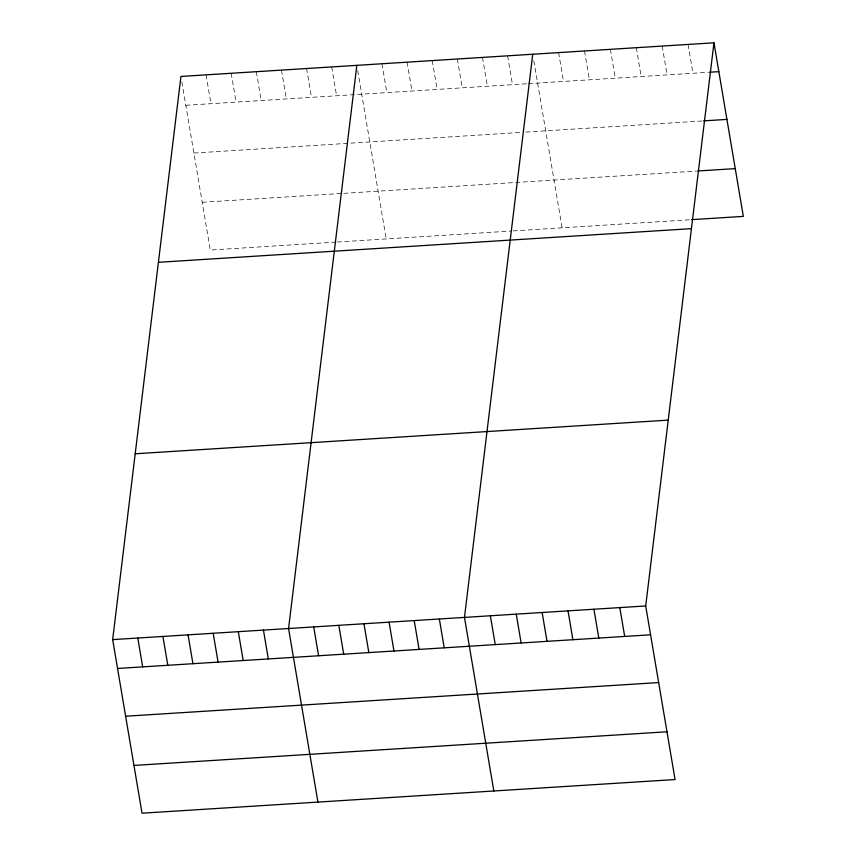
<?xml version="1.0" encoding="UTF-8"?>
<svg xmlns="http://www.w3.org/2000/svg" width="856" height="856" viewBox="0 0 856 856"><rect width="100%" height="100%" fill="white"/><g stroke="black" fill="none" stroke-linecap="round" stroke-linejoin="round"><path stroke-width="0.64" stroke-dasharray="4.28 3.21" d="M185.816 105.288L527.039 83.749M528.355 83.663L708.49 72.289M193.895 153.053L520.566 132.434M525.862 132.102L703.621 120.878M202.219 202.273L342.411 193.413M343.738 193.338L696.41 171.072M335.937 242.098L210.298 250.038L181.825 81.695M337.264 242.023L511.845 230.992M513.161 230.917L690.257 219.735M688.074 44.437L692.953 73.274M662.191 46.074L667.07 74.911M636.297 47.701L641.176 76.537M610.414 49.338L615.282 78.174M584.52 50.975L589.399 79.811M558.626 52.612L563.505 81.448M533.844 60.797L562.103 227.824M507.608 55.833L512.487 84.669M482.484 57.416L487.364 86.253M457.35 59L462.229 87.836M432.226 60.583L437.106 89.42M407.092 62.178L411.971 91.014M381.969 63.761L386.848 92.598M357.722 70.588L386.195 238.931M331.711 66.928L336.59 95.776M306.587 68.523L311.456 97.359M281.453 70.106L286.332 98.943M256.329 71.69L261.198 100.527M231.195 73.284L236.074 102.121M206.071 74.868L210.951 103.704"/><path stroke-width="1.28" d="M713.968 42.8L645.702 605.962L675.063 779.548L142.032 813.2L112.671 639.614L180.937 76.452L713.968 42.8L743.329 216.386L691.552 219.65M356.834 65.345L288.568 628.518L317.929 802.093M532.742 54.238L464.476 617.411L493.826 790.987M709.785 72.214L718.847 71.637M703.621 120.878L726.926 119.401M697.704 170.986L735.25 168.621M158.414 262.3L691.445 228.648M135.205 453.776L668.226 420.125M112.671 639.614L645.702 605.962M117.55 668.461L650.581 634.799M125.629 716.226L658.66 682.574M133.953 765.435L666.985 731.784M619.808 607.6L624.687 636.436M593.925 609.237L598.793 638.073M568.031 610.874L572.91 639.71M542.137 612.5L547.016 641.337M516.254 614.137L521.133 642.974M490.36 615.774L495.239 644.611M439.342 618.995L444.221 647.832M414.218 620.579L419.087 649.415M389.084 622.162L393.963 651.009M363.961 623.757L368.84 652.593M338.826 625.34L343.705 654.177M313.703 626.924L318.582 655.76M263.445 630.102L268.324 658.938M238.31 631.685L243.19 660.522M213.187 633.269L218.066 662.105M188.053 634.863L192.932 663.7M162.929 636.447L167.808 665.283M137.805 638.03L142.674 666.867"/></g></svg>
